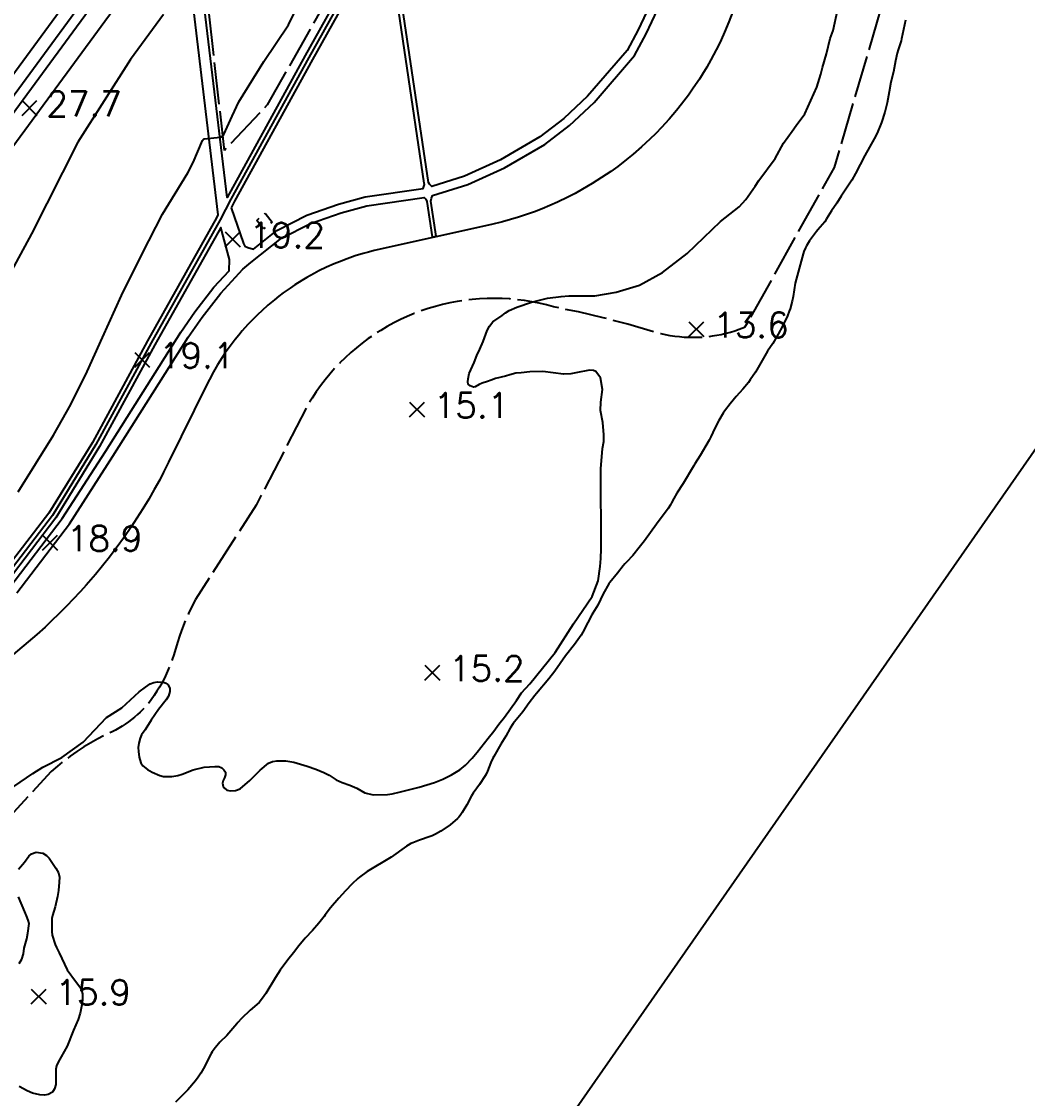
# Model space of a CAD drawing. Header units: millimetres. Extents: x 224638 to 227100, y 430787 to 433573.
# Drawn here: x 226058 to 226417.4, y 432525.9 to 432910.7 of the extents above; entities that cross this region are included whole.
import ezdxf

# ---------------------------------------------------------------- set-up
doc = ezdxf.new("R2010")
doc.units = ezdxf.units.MM
doc.linetypes.add('15M2P5', pattern=[17.5, 15, -2.5])
doc.linetypes.add('5M2P5', pattern=[7.5, 5, -2.5])
for name, color, linetype in [('A0013113', 1, 'Continuous'), ('A0013118', 1, 'Continuous'), ('A0033327', 32, 'Continuous'), ('B0014116', 7, '5M2P5'), ('C0052213', 1, 'Continuous'), ('C0052214', 1, '15M2P5'), ('E0022112', 5, 'Continuous'), ('E0022115', 7, 'Continuous'), ('E0032111', 5, 'Continuous'), ('F0017111', 30, 'Continuous'), ('F0017114', 7, 'Continuous'), ('F0027132', 7, 'Continuous'), ('F0027217', 7, 'Continuous')]:
    doc.layers.add(name, color=color, linetype=linetype)
doc.styles.add('ngsw', font='romans.shx', dxfattribs={"bigfont": 'ngsw.shx'})

# ---------------------------------------------------------------- blocks, each defined once
blk = doc.blocks.new('F0027217')
at = {"layer": 'F0027217'}
for p, q in [((-2.652, 2.652), (2.652, -2.652)), ((-2.652, -2.652), (2.652, 2.652))]:
    blk.add_line(p, q, dxfattribs=at)

msp = doc.modelspace()

# ---------------------------------------------------------------- linework, layer by layer
at = {"layer": 'A0013113', "flags": 128}
msp.add_lwpolyline([(226018.28, 432841.94), (226116.75, 432976.21), (226176.81, 433058.55), (226221.4, 433119.82), (226259.33, 433174.06), (226294.27, 433227.59), (226330.22, 433284.04), (226399.66, 433397.75), (226432.133, 433454.882), (226453.481, 433491.187), (226469.993, 433518.289), (226487.966, 433548.443), (226494.292, 433558.498), (226500.232, 433564.353), (226502.845, 433567.211)], dxfattribs=at)
at = {"layer": 'A0013118', "flags": 128}
for points in [[(225830.305, 432572.141), (226135.128, 432987.222)], [(226169.894, 432917.519), (226159.275, 432898.52), (226131.421, 432847.801), (226118.87, 432953.256)], [(225836.082, 432568.18), (226115.403, 432948.536), (226128.133, 432841.581), (226127.693, 432840.594), (226102.955, 432796.573), (226083.284, 432760.318), (226067.781, 432735.025), (226050.504, 432712.488)], [(226286.287, 432924.719), (226278.375, 432907.719), (226274.34, 432900.382), (226260.233, 432884.015), (226251.751, 432875.993), (226243.226, 432869.445), (226229.09, 432861.235), (226216.294, 432855.46), (226204.547, 432851.764), (226203.702, 432852.56), (226203.388, 432853.152), (226191.987, 432930.129)], [(226056.279, 432706.527), (226075.168, 432731.268), (226090.651, 432755.366), (226117.564, 432797.936), (226122.525, 432805.07), (226129.168, 432813.667), (226137.081, 432822.195), (226139.951, 432824.617), (226150.918, 432833.283), (226161.193, 432838.58), (226172.206, 432842.333), (226181.418, 432844.884), (226201.891, 432847.855), (226202.439, 432847.179), (226202.777, 432846.412), (226204.688, 432833.719), (226206.171, 432833.942), (226204.272, 432846.556), (226204.518, 432847.586), (226204.774, 432848.481), (226217.436, 432852.465), (226230.555, 432858.386), (226245.012, 432866.781), (226253.831, 432873.555), (226262.55, 432881.802), (226276.983, 432898.546), (226281.231, 432906.271), (226289.288, 432923.583)], [(226053.833, 432708.596), (226072.546, 432733.107), (226087.952, 432757.086), (226114.897, 432799.705), (226119.944, 432806.963), (226126.724, 432815.738), (226132.231, 432821.672), (226132.26, 432825.633), (226129.191, 432837.135), (226105.581, 432795.122), (226085.883, 432758.818), (226070.257, 432733.324), (226052.787, 432710.535)]]:
    msp.add_lwpolyline(points, dxfattribs=at)
msp.add_lwpolyline([(226132.9, 432844.131), (226137.26, 432831.376), (226137.713, 432830.457), (226138.839, 432829.919), (226140.859, 432829.413), (226149.177, 432835.986), (226159.937, 432841.533), (226171.262, 432845.392), (226180.759, 432848.022), (226201.456, 432851.025), (226201.96, 432852.447), (226201.903, 432852.942), (226188.768, 432941.625), (226188.614, 432942.005), (226188.364, 432942.342), (226187.923, 432942.588), (226187.076, 432942.69), (226172.519, 432916.067), (226161.9, 432897.066), (226134.126, 432846.501)], close=True, dxfattribs=at)
at = {"layer": 'A0033327', "flags": 128}
msp.add_lwpolyline([(226482.155, 433446.882), (226426.093, 433352.441), (226380.623, 433272.916), (226270.301, 433090.742), (226251.037, 433059.311), (226238.366, 433036.839), (226206.657, 432979.795), (226187.92, 432947.364), (226171.206, 432916.793), (226160.588, 432897.793), (226132.802, 432847.207), (226129.001, 432839.859), (226104.268, 432795.848), (226084.583, 432759.568), (226069.019, 432734.175), (226051.646, 432711.512)], dxfattribs=at)
at = {"layer": 'B0014116', "flags": 128}
msp.add_lwpolyline([(226144.425, 432836.615), (226142.04, 432839.651), (226145.034, 432842.216), (226147.488, 432838.981)], close=True, dxfattribs=at)
at = {"layer": 'C0052213', "flags": 128}
msp.add_lwpolyline([(226312.204, 432914.281), (226310.777, 432910.544), (226309.226, 432906.857), (226307.983, 432904.127), (226307.116, 432902.324), (226305.294, 432898.764), (226304.338, 432897.007), (226302.85, 432894.402), (226301.297, 432891.835), (226300.227, 432890.146), (226298.002, 432886.822), (226296.262, 432884.379), (226293.847, 432881.19), (226291.967, 432878.852), (226289.37, 432875.81), (226286.674, 432872.856), (226284.587, 432870.7), (226282.448, 432868.597), (226279.515, 432865.877), (226276.493, 432863.257), (226274.17, 432861.359), (226271, 432858.919), (226268.571, 432857.16), (226265.264, 432854.909), (226261.885, 432852.77), (226258.435, 432850.744), (226255.805, 432849.301), (226253.14, 432847.925), (226249.534, 432846.193), (226246.793, 432844.974), (226244.023, 432843.824), (226241.224, 432842.744), (226238.399, 432841.733), (226235.55, 432840.794), (226232.679, 432839.926), (226229.786, 432839.13), (226225.9, 432838.182), (226183.931, 432828.826), (226181.991, 432828.337), (226180.063, 432827.806), (226177.195, 432826.928), (226174.357, 432825.956), (226171.553, 432824.889), (226169.704, 432824.127), (226166.964, 432822.906), (226164.265, 432821.595), (226162.492, 432820.672), (226159.87, 432819.213), (226158.15, 432818.192), (226155.614, 432816.59), (226153.954, 432815.475), (226151.511, 432813.734), (226149.915, 432812.529), (226148.346, 432811.289), (226146.045, 432809.364), (226143.81, 432807.363), (226142.357, 432805.988), (226140.237, 432803.866), (226138.863, 432802.413), (226136.863, 432800.177), (226135.572, 432798.649), (226134.315, 432797.094), (226132.495, 432794.709), (226130.756, 432792.265), (226129.642, 432790.604), (226128.041, 432788.067), (226126.526, 432785.478), (226125.098, 432782.84), (226124.195, 432781.055), (226110.547, 432753.221), (226108.74, 432749.652), (226107.338, 432747), (226105.408, 432743.497), (226103.407, 432740.033), (226101.338, 432736.61), (226099.201, 432733.229), (226096.997, 432729.891), (226094.726, 432726.598), (226091.796, 432722.547), (226089.379, 432719.359), (226086.9, 432716.221), (226084.358, 432713.132), (226081.094, 432709.345), (226079.091, 432707.111), (226076.368, 432704.181), (226074.288, 432702.019), (226071.465, 432699.186), (226068.585, 432696.41), (226066.389, 432694.366), (226063.414, 432691.692), (226060.386, 432689.078), (226019.073, 432654.305)], dxfattribs=at)
at = {"layer": 'C0052214', "flags": 128}
for points in [[(226623.789, 433541.27), (226653.603, 433526.024), (226652.367, 433523.451), (226639.114, 433517.822), (226641.94, 433516.887), (226641.024, 433516.531), (226640.866, 433515.614), (226641.352, 433514.757), (226648.698, 433508.021), (226632.769, 433479.22), (226622.598, 433462.619), (226603.561, 433427.055), (226594.163, 433411.125), (226583.682, 433397.742), (226552.997, 433371.933), (226524.75, 433331.846), (226495.867, 433246.222), (226464.231, 433184.115), (226451.802, 433134.43), (226438.809, 433066.113), (226386.74, 432988.969), (226348.325, 432858.545), (226316.363, 432801.335), (226314.45, 432800.606), (226312.867, 432800.073), (226311.266, 432799.594), (226309.651, 432799.17), (226308.022, 432798.8), (226306.382, 432798.485), (226304.732, 432798.226), (226303.074, 432798.022), (226301.41, 432797.874), (226299.742, 432797.783), (226298.072, 432797.747), (226296.402, 432797.768), (226294.733, 432797.845), (226293.068, 432797.979), (226291.409, 432798.168), (226289.757, 432798.413), (226288.114, 432798.714), (226286.482, 432799.07), (226284.862, 432799.48), (226274.571, 432802.522), (226265.812, 432804.845), (226256.989, 432806.911), (226248.109, 432808.72), (226245.529, 432809.423), (226242.926, 432810.036), (226240.303, 432810.557), (226237.664, 432810.987), (226235.011, 432811.325), (226232.349, 432811.571), (226229.679, 432811.723), (226227.005, 432811.783), (226224.331, 432811.749), (226221.66, 432811.622), (226218.995, 432811.402), (226216.339, 432811.09), (226213.696, 432810.685), (226211.068, 432810.188), (226208.459, 432809.601), (226205.873, 432808.922), (226203.311, 432808.155), (226200.778, 432807.298), (226198.276, 432806.354), (226195.809, 432805.323), (226193.379, 432804.207), (226190.989, 432803.007), (226188.642, 432801.724), (226186.342, 432800.36), (226184.09, 432798.918), (226181.891, 432797.397), (226179.745, 432795.801), (226177.656, 432794.131), (226175.627, 432792.39), (226173.659, 432790.579), (226171.756, 432788.7), (226169.919, 432786.757), (226168.152, 432784.75), (226166.455, 432782.684), (226164.831, 432780.559), (226163.282, 432778.379), (226161.81, 432776.147), (226160.416, 432773.864), (226141.802, 432737.907), (226120.165, 432704.169), (226118.863, 432701.716), (226117.647, 432699.219), (226116.518, 432696.682), (226115.476, 432694.108), (226114.523, 432691.499), (226113.661, 432688.859), (226112.381, 432684.461), (226111.816, 432682.748), (226111.196, 432681.054), (226110.521, 432679.381), (226109.792, 432677.732), (226109.009, 432676.107), (226108.174, 432674.508), (226107.287, 432672.937), (226106.349, 432671.397), (226105.362, 432669.887), (226104.326, 432668.411), (226103.243, 432666.969), (226102.326, 432665.947), (226101.377, 432664.955), (226100.396, 432663.996), (226099.383, 432663.069), (226098.341, 432662.176), (226097.27, 432661.318), (226096.172, 432660.495), (226095.047, 432659.709), (226093.896, 432658.96), (226092.722, 432658.25), (226091.525, 432657.578), (226090.307, 432656.946), (226089.068, 432656.355), (226087.811, 432655.804), (226085.231, 432654.461), (226082.698, 432653.032), (226080.214, 432651.52), (226077.781, 432649.925), (226075.403, 432648.251), (226073.082, 432646.498), (226070.82, 432644.67), (226068.621, 432642.766), (226049.569, 432622.128), (225988.987, 432579.206), (225974.455, 432558.794), (225938.991, 432522.128), (225924.49, 432503.281), (225911.737, 432494.501), (225900.205, 432488.185), (225885.916, 432479.62), (225876.8, 432470.978), (225869.349, 432462.038), (225858.622, 432444.885), (225849.768, 432420.627), (225844.398, 432401.089), (225840.494, 432369.848), (225831.77, 432349.825), (225819.017, 432328.199), (225794.275, 432338.304)], [(226356.568, 433291.851), (226377.692, 433280.358), (226331.905, 433204.99), (226314.105, 433176.843), (226298.162, 433152.211), (226264.903, 433092.512), (226252.413, 433068.694), (226235.972, 433038.967), (226192.21, 432960.92), (226169.953, 432923.551), (226145.732, 432880.879), (226130.487, 432864.618), (226124.628, 432916.434), (226121.395, 432954.133)]]:
    msp.add_lwpolyline(points, dxfattribs=at)
at = {"layer": 'E0022112', "flags": 128}
msp.add_lwpolyline([(226505.947, 433567.221), (226499.707, 433560.731), (226492.735, 433551.596), (226473.119, 433517.619), (226449.43, 433478.745), (226441.373, 433463.876), (226440.303, 433459.091), (226422.376, 433430.306), (226394.143, 433381.427), (226364.396, 433331.591), (226333.198, 433279.451), (226299.936, 433225.905), (226280.771, 433195.588), (226255.716, 433158.336), (226230.406, 433122.156), (226203.928, 433084.91), (226176.055, 433047.38), (226147.082, 433008.56), (226113.727, 432963.18), (226079.626, 432917.496), (226047.313, 432873.639)], dxfattribs=at)
at = {"layer": 'E0022115', "flags": 128}
msp.add_lwpolyline([(226877.637, 433482.359), (226514.779, 432893.432), (226013.53, 432174.23), (225825.388, 431922.904), (225702.215, 431801.731), (225577.302, 431713.64), (225287.243, 431571.804), (224644.125, 431269.006)], dxfattribs=at)
at = {"layer": 'E0032111', "flags": 128}
msp.add_lwpolyline([(226373.84, 432911.19), (226373.09, 432907.84), (226372.42, 432904.53), (226372.24, 432903.8), (226371.18, 432900.53), (226370.87, 432899.4), (226370.26, 432896.66), (226369.59, 432892.71), (226368.64, 432889), (226368.01, 432885.57), (226367.35, 432881.61), (226366.43, 432878.27), (226365.29, 432874.56), (226363.71, 432870.79), (226362.67, 432868.75), (226359.29, 432862.81), (226356.01, 432856.43), (226354.62, 432854.04), (226350.88, 432848.31), (226349.32, 432845.75), (226347.46, 432843), (226345.61, 432840.18), (226344.99, 432839.15), (226343.41, 432837.18), (226342.5, 432836.22), (226342, 432835.63), (226339.59, 432832.31), (226338.48, 432830.49), (226338.14, 432829.85), (226337.55, 432828.58), (226337.23, 432827.73), (226335.46, 432821.15), (226334.48, 432817.18), (226333.7, 432812.42), (226333.36, 432810.83), (226332.59, 432808.04), (226332.31, 432807.18), (226331.64, 432805.54), (226329.94, 432801.9), (226328.36, 432798.99), (226326.49, 432795.69), (226324.58, 432792.89), (226324.04, 432792.04), (226320.29, 432785.37), (226318.4, 432782.62), (226317.69, 432781.68), (226315.69, 432779.31), (226313.37, 432776.75), (226311.2, 432774.16), (226309.15, 432771.48), (226308.66, 432770.78), (226307.11, 432768.18), (226305.67, 432765.45), (226304.26, 432762.37), (226303.65, 432761.13), (226300.5, 432755.61), (226298.62, 432752.62), (226298.11, 432751.88), (226294.4, 432745.65), (226292.13, 432742.21), (226291.03, 432740.28), (226290.23, 432738.68), (226289.84, 432737.98), (226289.02, 432736.71), (226284.88, 432731.17), (226280.61, 432725.21), (226278.66, 432722.73), (226276.38, 432719.96), (226274.12, 432717.5), (226273.5, 432716.89), (226272.92, 432716.24), (226270.91, 432713.57), (226268.24, 432710.25), (226267.88, 432709.74), (226265.8, 432706.25), (226263.85, 432702.21), (226262.15, 432699.31), (226261.77, 432698.71), (226260.32, 432696.04), (226258.58, 432692.54), (226257.97, 432691.51), (226255.6, 432688.12), (226252.38, 432684.04), (226248.49, 432678.54), (226246.42, 432675.87), (226242.04, 432670.6), (226241.38, 432669.85), (226239.38, 432667.27), (226237.11, 432664.06), (226234.18, 432660.54), (226233.71, 432659.91), (226232.62, 432658.25), (226230.98, 432655.35), (226229.3, 432652.49), (226226.69, 432648.17), (226226.35, 432647.53), (226225.62, 432645.93), (226224.44, 432642.89), (226223.97, 432641.8), (226223.65, 432641.17), (226221.66, 432638.1), (226219.31, 432635.05), (226218.73, 432634.09), (226217.08, 432630.79), (226215.47, 432628.14), (226214.72, 432627.05), (226214.27, 432626.47), (226213.77, 432625.91), (226211.09, 432623.74), (226207.76, 432621.39), (226205.85, 432620.35), (226204.75, 432619.83), (226204.05, 432619.54), (226200.22, 432618.25), (226197.78, 432617.29), (226197.14, 432616.99), (226196.08, 432616.41), (226195.48, 432616.04), (226190, 432612.17), (226187.09, 432610.33), (226184.42, 432608.84), (226181.54, 432607.02), (226178.73, 432605.04), (226178.14, 432604.57), (226176.14, 432602.68), (226173.76, 432600.14), (226171.4, 432597.54), (226168.44, 432594.08), (226166.49, 432591.54), (226166.13, 432591.01), (226164.22, 432588.58), (226161.92, 432585.94), (226159.33, 432583.16), (226157.09, 432580.49), (226155.16, 432577.98), (226153.15, 432575.5), (226150.38, 432571.79), (226148.69, 432569.19), (226145.24, 432563.48), (226144.11, 432561.79), (226142.87, 432560.18), (226139.69, 432557.45), (226136.61, 432554.54), (226135.32, 432553.11), (226134.93, 432552.6), (226131.3, 432548.48), (226128.88, 432546.06), (226128.35, 432545.49), (226127.2, 432544.07), (226126.13, 432542.59), (226125.76, 432542.01), (226125.15, 432540.9), (226123.53, 432537.47), (226122.09, 432535.02), (226121.14, 432533.61), (226120.15, 432532.3), (226117.38, 432528.99), (226116.94, 432528.51), (226114.75, 432526.38), (226114.25, 432525.95), (226112.97, 432524.57)], dxfattribs=at)
at = {"layer": 'F0017111', "flags": 128}
for points, elevation in [([(226056.73, 432742.606), (226069.364, 432762.899), (226075.585, 432773.892), (226081.466, 432785.68), (226086.864, 432797.848), (226093.673, 432812.766), (226101.059, 432827.675), (226108.382, 432841.918), (226117.438, 432856.569), (226119.295, 432860.334), (226122.693, 432868.237), (226123.043, 432868.634), (226123.23, 432868.774), (226129.098, 432869.405), (226129.471, 432869.475), (226129.962, 432869.825), (226130.266, 432870.269), (226133.248, 432876.91), (226135.646, 432881.942), (226144.535, 432896.42), (226153.415, 432909.464), (226160.15, 432923.288)], 20), ([(226055.17, 432637.345), (226062.017, 432642.06), (226065.535, 432644.243), (226072.377, 432647.75), (226080.008, 432653.289), (226088.31, 432662.097), (226093.792, 432665.47), (226100.045, 432671.169), (226102.222, 432672.926), (226103.918, 432674.066), (226105.202, 432674.544), (226106.614, 432674.771), (226108.73, 432674.648), (226109.598, 432674.313), (226110.266, 432673.86), (226110.754, 432673.059), (226110.93, 432672.377), (226110.943, 432671.365), (226110.463, 432669.665), (226109.664, 432668.303), (226106.934, 432664.9), (226104.281, 432661.066), (226102.132, 432657.68), (226100.866, 432655.899), (226100.393, 432654.686), (226099.903, 432652.856), (226099.713, 432651.375), (226099.734, 432649.854), (226099.999, 432647.917), (226100.613, 432645.904), (226101.367, 432644.762), (226102.977, 432643.513), (226104.695, 432642.468), (226107.452, 432641.344), (226108.654, 432641.02), (226110.454, 432640.962), (226111.714, 432641.026), (226113.84, 432641.342), (226115.374, 432641.821), (226119.283, 432643.4), (226123.277, 432644.286), (226127.08, 432644.595), (226128.434, 432644.51), (226129.578, 432644.055), (226130.32, 432643.32), (226130.826, 432642.486), (226130.849, 432641.561), (226130.561, 432640.471), (226130.051, 432639.57), (226129.741, 432638.535), (226129.986, 432637.443), (226130.43, 432636.864), (226131.346, 432636.14), (226132.733, 432635.801), (226134.424, 432635.939), (226136.096, 432636.545), (226139.563, 432639.596), (226143.251, 432643.247), (226146.284, 432645.677), (226147.698, 432646.304), (226149.225, 432646.576), (226152.477, 432646.528), (226155.32, 432646.033), (226160.011, 432644.688), (226163.178, 432643.595), (226166.011, 432642.439), (226167.875, 432641.416), (226170.451, 432639.798), (226172.609, 432638.794), (226175.26, 432637.848), (226177.766, 432636.826), (226180.702, 432635.122), (226183.658, 432634.359), (226188.793, 432634.572), (226190.443, 432634.8), (226193.454, 432635.478), (226200.071, 432637.214), (226205.591, 432638.84), (226208.561, 432639.971), (226211.621, 432641.57), (226214.561, 432643.398), (226216.579, 432644.995), (226219.038, 432647.559), (226220.762, 432649.634), (226224.704, 432654.676), (226226.739, 432657.151), (226228.57, 432659.648), (226230.583, 432662.211), (226234.822, 432668.12), (226236.653, 432670.864), (226239.561, 432674.038), (226248.638, 432685.298), (226255.213, 432695.554), (226261.872, 432705.226), (226264.041, 432710.891), (226264.747, 432715.943), (226265.022, 432718.817), (226265.096, 432722.304), (226265.017, 432750.863), (226265.584, 432758.162), (226266.076, 432760.656), (226266.092, 432763.067), (226265.681, 432767.451), (226264.842, 432771.676), (226265.025, 432774.716), (226265.633, 432779.259), (226264.885, 432783.408), (226263.207, 432785.619), (226262.355, 432785.998), (226260.92, 432786.097), (226256.083, 432785.12), (226254.214, 432784.857), (226251.637, 432784.658), (226244.245, 432785.595), (226239.594, 432785.509), (226236.525, 432785.161), (226234.572, 432785.035), (226232.499, 432784.458), (226230.945, 432783.928), (226227.312, 432783.134), (226225.779, 432782.604), (226224.443, 432782.032), (226222.595, 432781.478), (226221.534, 432781.061), (226220.088, 432780.165), (226219.449, 432780.022), (226218.241, 432780.483), (226217.59, 432781.186), (226217.476, 432781.923), (226217.533, 432783.067), (226217.964, 432784.893), (226219.672, 432788.899), (226220.621, 432791.371), (226221.724, 432793.593), (226222.925, 432796.361), (226224.304, 432800.303), (226225.143, 432801.852), (226226.382, 432803.386), (226229.707, 432805.613), (226230.964, 432806.631), (226232.28, 432807.475), (226235.006, 432808.648), (226240.168, 432810.441), (226245.932, 432811.882), (226250.801, 432812.5), (226253.505, 432812.733), (226262.852, 432812.629), (226270.516, 432813.971), (226278.824, 432816.555), (226287.062, 432821.052), (226295.796, 432827.837), (226307.773, 432839.23), (226314.459, 432844.49), (226316.74, 432847.073), (226320.124, 432851.885), (226321.451, 432853.834), (226327.329, 432861.797), (226330.194, 432867.176), (226333.386, 432871.486), (226334.776, 432873.58), (226337.918, 432877.727), (226342.149, 432887.211), (226343.57, 432891.84), (226344.17, 432894.31), (226345.655, 432899.146), (226346.904, 432904.568), (226347.977, 432907.499), (226349.518, 432914.63)], 15), ([(226056.931, 432607.901), (226059.066, 432610.423), (226060.59, 432612.554), (226061.538, 432613.302), (226063.203, 432613.895), (226065.619, 432613.55), (226066.843, 432612.792), (226067.849, 432611.804), (226070.279, 432608.218), (226071.243, 432606.572), (226071.49, 432604.983), (226071.468, 432603.251), (226071.132, 432600.22), (226070.812, 432598.113), (226070.019, 432594.426), (226069.021, 432591.357), (226068.768, 432590.181), (226068.763, 432585.59), (226068.955, 432584.273), (226070.027, 432580.896), (226070.469, 432579.86), (226071.437, 432577.991), (226074.302, 432571.841), (226077.216, 432567.882), (226079.189, 432565.382), (226079.735, 432563.292), (226079.75, 432561.236), (226079.572, 432559.387), (226078.876, 432556.425), (226078.247, 432554.161), (226076.523, 432550.33), (226074.282, 432544.577), (226071.063, 432538.888), (226070.465, 432537.599), (226070.234, 432536.431), (226070.18, 432530.959), (226069.754, 432529.357), (226068.985, 432528.152), (226067.534, 432527.421), (226066.178, 432527.167), (226064.537, 432527.233), (226061.894, 432527.887), (226059.961, 432528.647), (226057.073, 432530.278)], 15), ([(226057.14, 432574.107), (226058.053, 432575.728), (226058.639, 432577.632), (226058.944, 432579.611), (226059.822, 432582.942), (226060.269, 432585.006), (226060.695, 432588.437), (226060.362, 432589.666), (226059.704, 432591.146), (226059.181, 432592.676), (226056.889, 432597.965)], 15)]:
    msp.add_lwpolyline(points, dxfattribs=dict(at, elevation=elevation))
at = {"layer": 'F0017114', "elevation": 25, "flags": 128}
msp.add_lwpolyline([(226108.726, 432913.185), (226096.963, 432897.155), (226078.131, 432867.527), (226061.565, 432834.815), (226041.01, 432797.182)], dxfattribs=at)

# ---------------------------------------------------------------- block references
at = {"layer": 'F0027217'}
for p in [(226060.839, 432879.769, 27.713), (226133.419, 432832.855, 19.151), (226299.116, 432800.784, 13.647), (226101.063, 432789.843, 19.097), (226199.266, 432772.058, 15.117), (226068.158, 432724.503, 18.93), (226204.739, 432678.031, 15.168), (226064.087, 432562.349, 15.866)]:
    msp.add_blockref('F0027217', p, dxfattribs=at)

# ---------------------------------------------------------------- texts
at = {"layer": 'F0027132', "style": 'ngsw'}
for s, p in [('27.7', (226066.839, 432876.769)), ('19.2', (226139.419, 432829.855)), ('13.6', (226305.116, 432797.784)), ('19.1', (226107.063, 432786.843)), ('15.1', (226205.266, 432769.058)), ('18.9', (226074.158, 432721.503)), ('15.2', (226210.739, 432675.031)), ('15.9', (226070.087, 432559.349))]:
    msp.add_text(s, height=9, dxfattribs=at).set_placement(p)

doc.saveas('drawing.dxf')
